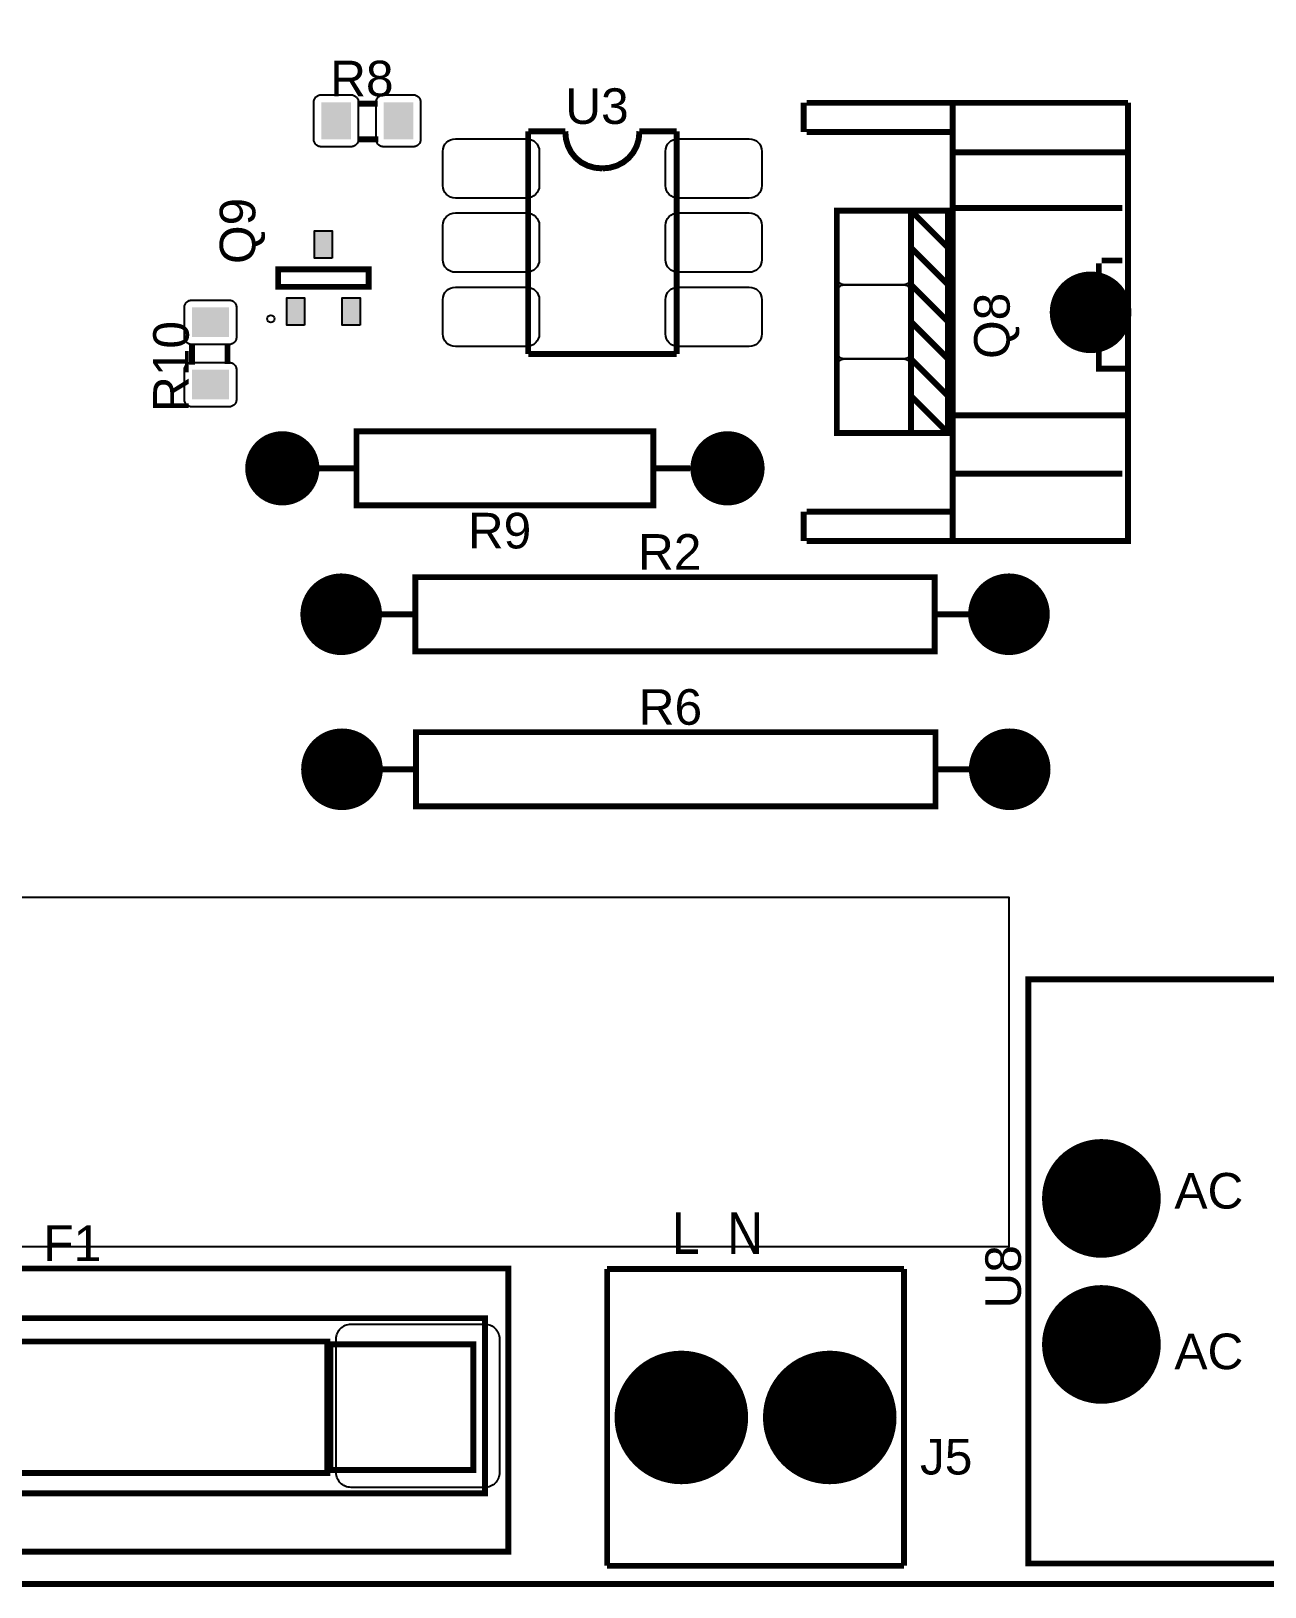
# Model space of a CAD drawing. Header units: inches. Extents: x -4.04 to 4.04, y -1.96 to 1.96.
# Drawn here: x -2.122 to -0.459, y -1.963 to 0.135 of the extents above; entities that cross this region are included whole.
import ezdxf

# ---------------------------------------------------------------- set-up
doc = ezdxf.new("R2010")
doc.units = ezdxf.units.IN
doc.layers.get('0').update_dxf_attribs({"linetype": 'CONTINUOUS'})

# ---------------------------------------------------------------- blocks, each defined once
blk = doc.blocks.new('RPAD')
blk.add_trace([(-0.5, -0.5), (-0.5, 0.5), (0.5, -0.5), (0.5, 0.5)])
blk = doc.blocks.new('EPAD')
at = {"const_width": 0.5}
blk.add_lwpolyline([(-0.25, 0, 1), (0.25, 0, 1)], format="xyb", close=True, dxfattribs=at)

msp = doc.modelspace()

# ---------------------------------------------------------------- linework, layer by layer
for points, const_width in [([(-4.033465, -1.958661), (4.033465, -1.958661), (4.033465, 1.950787), (-4.033465, 1.950787), (-4.033465, -1.958661)], 0.008), ([(-4.033465, -1.958661), (4.033465, -1.958661), (4.033465, 1.950787), (-4.033465, 1.950787), (-4.033465, -1.958661)], 0.008), ([(-4.033465, -1.958661), (4.033465, -1.958661), (4.033465, 1.950787), (-4.033465, 1.950787), (-4.033465, -1.958661)], 0.008), ([(-1.080236, 0.038016), (-1.080236, -0.001354)], 0.008), ([(-1.080236, 0.038016), (-1.080236, -0.001354)], 0.008), ([(-1.080236, 0.038016), (-1.080236, -0.001354)], 0.008), ([(-0.643228, 0.038016), (-1.076299, 0.038016)], 0.008), ([(-0.643228, 0.038016), (-0.643228, -0.552535), (-1.076299, -0.552535)], 0.008), ([(-0.643228, 0.038016), (-1.076299, 0.038016)], 0.008), ([(-0.643228, 0.038016), (-0.643228, -0.552535), (-1.076299, -0.552535)], 0.008), ([(-0.643228, 0.038016), (-1.076299, 0.038016)], 0.008), ([(-0.643228, 0.038016), (-0.643228, -0.552535), (-1.076299, -0.552535)], 0.008), ([(-0.879449, 0.038016), (-0.879449, -0.548598)], 0.008), ([(-0.879449, 0.038016), (-0.879449, -0.548598)], 0.008), ([(-0.879449, 0.038016), (-0.879449, -0.548598)], 0.008), ([(-1.68163, 0.03678), (-1.65463, 0.03678)], 0.008), ([(-1.68163, 0.03678), (-1.65463, 0.03678)], 0.008), ([(-1.68163, 0.03678), (-1.65463, 0.03678)], 0.008), ([(-1.451724, -0.000449), (-1.401724, -0.000449)], 0.008), ([(-1.451724, -0.000449), (-1.451724, -0.300449)], 0.008), ([(-1.451724, -0.000449), (-1.401724, -0.000449)], 0.008), ([(-1.451724, -0.000449), (-1.451724, -0.300449)], 0.008), ([(-1.451724, -0.000449), (-1.401724, -0.000449)], 0.008), ([(-1.451724, -0.000449), (-1.451724, -0.300449)], 0.008), ([(-1.351724, -0.050449), (-1.362199, -0.04949), (-1.371771, -0.046715), (-1.380289, -0.042275), (-1.387599, -0.036324), (-1.39355, -0.029013), (-1.39799, -0.020496), (-1.400765, -0.010924), (-1.401724, -0.000449)], 0.008), ([(-1.351724, -0.050449), (-1.362199, -0.04949), (-1.371771, -0.046715), (-1.380289, -0.042275), (-1.387599, -0.036324), (-1.39355, -0.029013), (-1.39799, -0.020496), (-1.400765, -0.010924), (-1.401724, -0.000449)], 0.008), ([(-1.351724, -0.050449), (-1.362199, -0.04949), (-1.371771, -0.046715), (-1.380289, -0.042275), (-1.387599, -0.036324), (-1.39355, -0.029013), (-1.39799, -0.020496), (-1.400765, -0.010924), (-1.401724, -0.000449)], 0.008), ([(-1.351724, -0.050449), (-1.341537, -0.04949), (-1.332099, -0.046715), (-1.323599, -0.042275), (-1.316224, -0.036324), (-1.310162, -0.029013), (-1.305599, -0.020496), (-1.302724, -0.010924), (-1.301724, -0.000449)], 0.008), ([(-1.351724, -0.050449), (-1.341537, -0.04949), (-1.332099, -0.046715), (-1.323599, -0.042275), (-1.316224, -0.036324), (-1.310162, -0.029013), (-1.305599, -0.020496), (-1.302724, -0.010924), (-1.301724, -0.000449)], 0.008), ([(-1.351724, -0.050449), (-1.341537, -0.04949), (-1.332099, -0.046715), (-1.323599, -0.042275), (-1.316224, -0.036324), (-1.310162, -0.029013), (-1.305599, -0.020496), (-1.302724, -0.010924), (-1.301724, -0.000449)], 0.008), ([(-1.301724, -0.000449), (-1.251724, -0.000449)], 0.008), ([(-1.301724, -0.000449), (-1.251724, -0.000449)], 0.008), ([(-1.301724, -0.000449), (-1.251724, -0.000449)], 0.008), ([(-1.251724, -0.000449), (-1.251724, -0.300449)], 0.008), ([(-1.251724, -0.000449), (-1.251724, -0.300449)], 0.008), ([(-1.251724, -0.000449), (-1.251724, -0.300449)], 0.008), ([(-1.076299, -0.001354), (-0.879449, -0.001354)], 0.008), ([(-1.076299, -0.001354), (-0.879449, -0.001354)], 0.008), ([(-1.076299, -0.001354), (-0.879449, -0.001354)], 0.008), ([(-1.68163, -0.01122), (-1.65363, -0.01122)], 0.008), ([(-1.68163, -0.01122), (-1.65363, -0.01122)], 0.008), ([(-1.68163, -0.01122), (-1.65363, -0.01122)], 0.008), ([(-0.647165, -0.028913), (-0.875512, -0.028913)], 0.008), ([(-0.647165, -0.028913), (-0.875512, -0.028913)], 0.008), ([(-0.647165, -0.028913), (-0.875512, -0.028913)], 0.008), ([(-1.035724, -0.40726), (-0.935724, -0.40726), (-0.935724, -0.10726), (-1.035724, -0.10726), (-1.035724, -0.40726)], 0.008), ([(-1.035724, -0.40726), (-0.935724, -0.40726), (-0.935724, -0.10726), (-1.035724, -0.10726), (-1.035724, -0.40726)], 0.008), ([(-1.035724, -0.40726), (-0.935724, -0.40726), (-0.935724, -0.10726), (-1.035724, -0.10726), (-1.035724, -0.40726)], 0.008), ([(-0.935724, -0.10726), (-0.885724, -0.10726), (-0.885724, -0.40726), (-0.935724, -0.40726)], 0.008), ([(-0.935724, -0.10726), (-0.885724, -0.15726)], 0.008), ([(-0.935724, -0.10726), (-0.885724, -0.10726), (-0.885724, -0.40726), (-0.935724, -0.40726)], 0.008), ([(-0.935724, -0.10726), (-0.885724, -0.15726)], 0.008), ([(-0.935724, -0.10726), (-0.885724, -0.10726), (-0.885724, -0.40726), (-0.935724, -0.40726)], 0.008), ([(-0.935724, -0.10726), (-0.885724, -0.15726)], 0.008), ([(-0.651102, -0.103717), (-0.879449, -0.103717)], 0.008), ([(-0.651102, -0.103717), (-0.879449, -0.103717)], 0.008), ([(-0.651102, -0.103717), (-0.879449, -0.103717)], 0.008), ([(-0.935724, -0.15726), (-0.885724, -0.20726)], 0.008), ([(-0.935724, -0.15726), (-0.885724, -0.20726)], 0.008), ([(-0.935724, -0.15726), (-0.885724, -0.20726)], 0.008), ([(-1.666701, -0.209984), (-1.666701, -0.186362), (-1.788748, -0.186362), (-1.788748, -0.209984), (-1.666701, -0.209984)], 0.007874), ([(-1.666701, -0.209984), (-1.666701, -0.186362), (-1.788748, -0.186362), (-1.788748, -0.209984), (-1.666701, -0.209984)], 0.007874), ([(-1.666701, -0.209984), (-1.666701, -0.186362), (-1.788748, -0.186362), (-1.788748, -0.209984), (-1.666701, -0.209984)], 0.007874), ([(-0.682598, -0.17852), (-0.682598, -0.213953), (-0.725906, -0.213953), (-0.725906, -0.276945), (-0.686535, -0.276945), (-0.682598, -0.276945), (-0.682598, -0.320252)], 0.008), ([(-0.682598, -0.17852), (-0.682598, -0.213953), (-0.725906, -0.213953), (-0.725906, -0.276945), (-0.686535, -0.276945), (-0.682598, -0.276945), (-0.682598, -0.320252)], 0.008), ([(-0.682598, -0.17852), (-0.682598, -0.213953), (-0.725906, -0.213953), (-0.725906, -0.276945), (-0.686535, -0.276945), (-0.682598, -0.276945), (-0.682598, -0.320252)], 0.008), ([(-0.651102, -0.174583), (-0.678661, -0.174583)], 0.008), ([(-0.651102, -0.174583), (-0.678661, -0.174583)], 0.008), ([(-0.651102, -0.174583), (-0.678661, -0.174583)], 0.008), ([(-0.935724, -0.20726), (-0.885724, -0.25726)], 0.008), ([(-0.935724, -0.20726), (-0.885724, -0.25726)], 0.008), ([(-0.935724, -0.20726), (-0.885724, -0.25726)], 0.008), ([(-0.935724, -0.25726), (-0.885724, -0.30726)], 0.008), ([(-0.935724, -0.25726), (-0.885724, -0.30726)], 0.008), ([(-0.935724, -0.25726), (-0.885724, -0.30726)], 0.008), ([(-1.904921, -0.286874), (-1.904921, -0.314874)], 0.008), ([(-1.904921, -0.286874), (-1.904921, -0.314874)], 0.008), ([(-1.904921, -0.286874), (-1.904921, -0.314874)], 0.008), ([(-1.856921, -0.286874), (-1.856921, -0.313874)], 0.008), ([(-1.856921, -0.286874), (-1.856921, -0.313874)], 0.008), ([(-1.856921, -0.286874), (-1.856921, -0.313874)], 0.008), ([(-1.451724, -0.300449), (-1.251724, -0.300449)], 0.008), ([(-1.451724, -0.300449), (-1.251724, -0.300449)], 0.008), ([(-1.451724, -0.300449), (-1.251724, -0.300449)], 0.008), ([(-0.935724, -0.30726), (-0.885724, -0.35726)], 0.008), ([(-0.935724, -0.30726), (-0.885724, -0.35726)], 0.008), ([(-0.935724, -0.30726), (-0.885724, -0.35726)], 0.008), ([(-0.686535, -0.320252), (-0.647165, -0.320252)], 0.008), ([(-0.686535, -0.320252), (-0.647165, -0.320252)], 0.008), ([(-0.686535, -0.320252), (-0.647165, -0.320252)], 0.008), ([(-0.935724, -0.35726), (-0.885724, -0.40726)], 0.008), ([(-0.935724, -0.35726), (-0.885724, -0.40726)], 0.008), ([(-0.935724, -0.35726), (-0.885724, -0.40726)], 0.008), ([(-0.647165, -0.383244), (-0.879449, -0.383244)], 0.008), ([(-0.647165, -0.383244), (-0.879449, -0.383244)], 0.008), ([(-0.647165, -0.383244), (-0.879449, -0.383244)], 0.008), ([(-1.683071, -0.504724), (-1.283071, -0.504724), (-1.283071, -0.404724), (-1.683071, -0.404724), (-1.683071, -0.504724)], 0.008), ([(-1.683071, -0.504724), (-1.283071, -0.504724), (-1.283071, -0.404724), (-1.683071, -0.404724), (-1.683071, -0.504724)], 0.008), ([(-1.683071, -0.504724), (-1.283071, -0.504724), (-1.283071, -0.404724), (-1.683071, -0.404724), (-1.683071, -0.504724)], 0.008), ([(-1.683071, -0.454724), (-1.733071, -0.454724)], 0.008), ([(-1.683071, -0.454724), (-1.733071, -0.454724)], 0.008), ([(-1.683071, -0.454724), (-1.733071, -0.454724)], 0.008), ([(-1.233071, -0.454724), (-1.283071, -0.454724)], 0.008), ([(-1.233071, -0.454724), (-1.283071, -0.454724)], 0.008), ([(-1.233071, -0.454724), (-1.283071, -0.454724)], 0.008), ([(-0.651102, -0.461984), (-0.879449, -0.461984)], 0.008), ([(-0.651102, -0.461984), (-0.879449, -0.461984)], 0.008), ([(-0.651102, -0.461984), (-0.879449, -0.461984)], 0.008), ([(-1.080236, -0.513165), (-1.080236, -0.552535)], 0.008), ([(-1.080236, -0.513165), (-1.080236, -0.552535)], 0.008), ([(-1.080236, -0.513165), (-1.080236, -0.552535)], 0.008), ([(-1.076299, -0.513165), (-0.879449, -0.513165)], 0.008), ([(-1.076299, -0.513165), (-0.879449, -0.513165)], 0.008), ([(-1.076299, -0.513165), (-0.879449, -0.513165)], 0.008), ([(-1.603724, -0.701449), (-0.903724, -0.701449), (-0.903724, -0.601449), (-1.603724, -0.601449), (-1.603724, -0.701449)], 0.008), ([(-1.603724, -0.701449), (-0.903724, -0.701449), (-0.903724, -0.601449), (-1.603724, -0.601449), (-1.603724, -0.701449)], 0.008), ([(-1.603724, -0.701449), (-0.903724, -0.701449), (-0.903724, -0.601449), (-1.603724, -0.601449), (-1.603724, -0.701449)], 0.008), ([(-1.653724, -0.651449), (-1.603724, -0.651449)], 0.008), ([(-1.653724, -0.651449), (-1.603724, -0.651449)], 0.008), ([(-1.653724, -0.651449), (-1.603724, -0.651449)], 0.008), ([(-0.853724, -0.651449), (-0.903724, -0.651449)], 0.008), ([(-0.853724, -0.651449), (-0.903724, -0.651449)], 0.008), ([(-0.853724, -0.651449), (-0.903724, -0.651449)], 0.008), ([(-1.602724, -0.910449), (-0.902724, -0.910449), (-0.902724, -0.810449), (-1.602724, -0.810449), (-1.602724, -0.910449)], 0.008), ([(-1.602724, -0.910449), (-0.902724, -0.910449), (-0.902724, -0.810449), (-1.602724, -0.810449), (-1.602724, -0.910449)], 0.008), ([(-1.602724, -0.910449), (-0.902724, -0.910449), (-0.902724, -0.810449), (-1.602724, -0.810449), (-1.602724, -0.910449)], 0.008), ([(-1.652724, -0.860449), (-1.602724, -0.860449)], 0.008), ([(-1.652724, -0.860449), (-1.602724, -0.860449)], 0.008), ([(-1.652724, -0.860449), (-1.602724, -0.860449)], 0.008), ([(-0.852724, -0.860449), (-0.902724, -0.860449)], 0.008), ([(-0.852724, -0.860449), (-0.902724, -0.860449)], 0.008), ([(-0.852724, -0.860449), (-0.902724, -0.860449)], 0.008), ([(-0.777559, -1.931102), (0.561024, -1.931102), (0.561024, -1.143701), (-0.777559, -1.143701), (-0.777559, -1.931102)], 0.008), ([(-0.777559, -1.931102), (0.561024, -1.931102), (0.561024, -1.143701), (-0.777559, -1.143701), (-0.777559, -1.931102)], 0.008), ([(-0.777559, -1.931102), (0.561024, -1.931102), (0.561024, -1.143701), (-0.777559, -1.143701), (-0.777559, -1.931102)], 0.008), ([(-2.63189, -1.915354), (-1.478346, -1.915354), (-1.478346, -1.533465), (-2.63189, -1.533465), (-2.63189, -1.915354)], 0.008), ([(-2.63189, -1.915354), (-1.478346, -1.915354), (-1.478346, -1.533465), (-2.63189, -1.533465), (-2.63189, -1.915354)], 0.008), ([(-2.63189, -1.915354), (-1.478346, -1.915354), (-1.478346, -1.533465), (-2.63189, -1.533465), (-2.63189, -1.915354)], 0.008), ([(-1.345276, -1.934252), (-1.345276, -1.534252)], 0.008), ([(-0.945276, -1.534252), (-1.345276, -1.534252)], 0.008), ([(-1.345276, -1.934252), (-1.345276, -1.534252)], 0.008), ([(-0.945276, -1.534252), (-1.345276, -1.534252)], 0.008), ([(-1.345276, -1.934252), (-1.345276, -1.534252)], 0.008), ([(-0.945276, -1.534252), (-1.345276, -1.534252)], 0.008), ([(-0.945276, -1.934252), (-0.945276, -1.534252)], 0.008), ([(-0.945276, -1.934252), (-0.945276, -1.534252)], 0.008), ([(-0.945276, -1.934252), (-0.945276, -1.534252)], 0.008), ([(-2.596457, -1.836614), (-1.509843, -1.836614), (-1.509843, -1.600394), (-2.596457, -1.600394), (-2.596457, -1.836614)], 0.008), ([(-2.596457, -1.836614), (-1.509843, -1.836614), (-1.509843, -1.600394), (-2.596457, -1.600394), (-2.596457, -1.836614)], 0.008), ([(-2.596457, -1.836614), (-1.509843, -1.836614), (-1.509843, -1.600394), (-2.596457, -1.600394), (-2.596457, -1.836614)], 0.008), ([(-2.348425, -1.809055), (-1.722441, -1.809055), (-1.722441, -1.63189), (-2.348425, -1.63189), (-2.348425, -1.809055)], 0.008), ([(-2.348425, -1.809055), (-1.722441, -1.809055), (-1.722441, -1.63189), (-2.348425, -1.63189), (-2.348425, -1.809055)], 0.008), ([(-2.348425, -1.809055), (-1.722441, -1.809055), (-1.722441, -1.63189), (-2.348425, -1.63189), (-2.348425, -1.809055)], 0.008), ([(-1.718504, -1.805118), (-1.525591, -1.805118), (-1.525591, -1.635827), (-1.718504, -1.635827), (-1.718504, -1.805118)], 0.008), ([(-1.718504, -1.805118), (-1.525591, -1.805118), (-1.525591, -1.635827), (-1.718504, -1.635827), (-1.718504, -1.805118)], 0.008), ([(-1.718504, -1.805118), (-1.525591, -1.805118), (-1.525591, -1.635827), (-1.718504, -1.635827), (-1.718504, -1.805118)], 0.008), ([(-0.945276, -1.934252), (-1.345276, -1.934252)], 0.008), ([(-0.945276, -1.934252), (-1.345276, -1.934252)], 0.008), ([(-0.945276, -1.934252), (-1.345276, -1.934252)], 0.008)]:
    msp.add_lwpolyline(points, dxfattribs=dict(const_width=const_width))
for points in [[(-1.73063, 0.04878), (-1.69063, 0.04878), (-1.689591, 0.048729), (-1.688585, 0.048581), (-1.687619, 0.048339), (-1.686694, 0.048008), (-1.685818, 0.047593), (-1.684994, 0.047098), (-1.684226, 0.046529), (-1.68352, 0.045889), (-1.68288, 0.045183), (-1.682311, 0.044415), (-1.681817, 0.043591), (-1.681402, 0.042715), (-1.681071, 0.041791), (-1.680829, 0.040824), (-1.68068, 0.039819), (-1.68063, 0.03878), (-1.68063, -0.01122), (-1.68068, -0.01226), (-1.680829, -0.013265), (-1.681071, -0.014232), (-1.681402, -0.015156), (-1.681817, -0.016032), (-1.682311, -0.016856), (-1.68288, -0.017624), (-1.68352, -0.01833), (-1.684226, -0.01897), (-1.684994, -0.019539), (-1.685818, -0.020034), (-1.686694, -0.020449), (-1.687619, -0.02078), (-1.688585, -0.021022), (-1.689591, -0.02117), (-1.69063, -0.02122), (-1.73063, -0.02122), (-1.731669, -0.02117), (-1.732674, -0.021022), (-1.733641, -0.02078), (-1.734565, -0.020449), (-1.735442, -0.020034), (-1.736266, -0.019539), (-1.737033, -0.01897), (-1.737739, -0.01833), (-1.73838, -0.017624), (-1.738949, -0.016856), (-1.739443, -0.016032), (-1.739858, -0.015156), (-1.740189, -0.014232), (-1.740431, -0.013265), (-1.74058, -0.01226), (-1.74063, -0.01122), (-1.74063, 0.03878), (-1.74058, 0.039819), (-1.740431, 0.040824), (-1.740189, 0.041791), (-1.739858, 0.042715), (-1.739443, 0.043591), (-1.738949, 0.044415), (-1.73838, 0.045183), (-1.737739, 0.045889), (-1.737033, 0.046529), (-1.736266, 0.047098), (-1.735442, 0.047593), (-1.734565, 0.048008), (-1.733641, 0.048339), (-1.732674, 0.048581), (-1.731669, 0.048729), (-1.73063, 0.04878)], [(-1.64663, 0.04878), (-1.60663, 0.04878), (-1.605591, 0.048729), (-1.604585, 0.048581), (-1.603619, 0.048339), (-1.602694, 0.048008), (-1.601818, 0.047593), (-1.600994, 0.047098), (-1.600226, 0.046529), (-1.59952, 0.045889), (-1.59888, 0.045183), (-1.598311, 0.044415), (-1.597817, 0.043591), (-1.597402, 0.042715), (-1.597071, 0.041791), (-1.596829, 0.040824), (-1.59668, 0.039819), (-1.59663, 0.03878), (-1.59663, -0.01122), (-1.59668, -0.01226), (-1.596829, -0.013265), (-1.597071, -0.014232), (-1.597402, -0.015156), (-1.597817, -0.016032), (-1.598311, -0.016856), (-1.59888, -0.017624), (-1.59952, -0.01833), (-1.600226, -0.01897), (-1.600994, -0.019539), (-1.601818, -0.020034), (-1.602694, -0.020449), (-1.603619, -0.02078), (-1.604585, -0.021022), (-1.605591, -0.02117), (-1.60663, -0.02122), (-1.64663, -0.02122), (-1.647669, -0.02117), (-1.648674, -0.021022), (-1.649641, -0.02078), (-1.650565, -0.020449), (-1.651442, -0.020034), (-1.652266, -0.019539), (-1.653033, -0.01897), (-1.653739, -0.01833), (-1.65438, -0.017624), (-1.654949, -0.016856), (-1.655443, -0.016032), (-1.655858, -0.015156), (-1.656189, -0.014232), (-1.656431, -0.013265), (-1.65658, -0.01226), (-1.65663, -0.01122), (-1.65663, 0.03878), (-1.65658, 0.039819), (-1.656431, 0.040824), (-1.656189, 0.041791), (-1.655858, 0.042715), (-1.655443, 0.043591), (-1.654949, 0.044415), (-1.65438, 0.045183), (-1.653739, 0.045889), (-1.653033, 0.046529), (-1.652266, 0.047098), (-1.651442, 0.047593), (-1.650565, 0.048008), (-1.649641, 0.048339), (-1.648674, 0.048581), (-1.647669, 0.048729), (-1.64663, 0.04878)], [(-1.436724, -0.027449), (-1.436724, -0.073449), (-1.437063, -0.076925), (-1.438036, -0.080139), (-1.439582, -0.08303), (-1.441639, -0.085535), (-1.444143, -0.087591), (-1.447034, -0.089137), (-1.450248, -0.090111), (-1.453724, -0.090449), (-1.549724, -0.090449), (-1.5532, -0.090111), (-1.556415, -0.089137), (-1.559306, -0.087591), (-1.56181, -0.085535), (-1.563867, -0.08303), (-1.565413, -0.080139), (-1.566386, -0.076925), (-1.566724, -0.073449), (-1.566724, -0.027449), (-1.566386, -0.023973), (-1.565413, -0.020759), (-1.563867, -0.017868), (-1.56181, -0.015363), (-1.559306, -0.013306), (-1.556415, -0.01176), (-1.5532, -0.010787), (-1.549724, -0.010449), (-1.453724, -0.010449), (-1.450248, -0.010787), (-1.447034, -0.01176), (-1.444143, -0.013306), (-1.441639, -0.015363), (-1.439582, -0.017868), (-1.438036, -0.020759), (-1.437063, -0.023973), (-1.436724, -0.027449)], [(-1.136724, -0.027449), (-1.136724, -0.073449), (-1.137063, -0.076925), (-1.138036, -0.080139), (-1.139582, -0.08303), (-1.141639, -0.085535), (-1.144143, -0.087591), (-1.147034, -0.089137), (-1.150248, -0.090111), (-1.153724, -0.090449), (-1.249724, -0.090449), (-1.2532, -0.090111), (-1.256415, -0.089137), (-1.259306, -0.087591), (-1.26181, -0.085535), (-1.263867, -0.08303), (-1.265413, -0.080139), (-1.266386, -0.076925), (-1.266724, -0.073449), (-1.266724, -0.027449), (-1.266386, -0.023973), (-1.265413, -0.020759), (-1.263867, -0.017868), (-1.26181, -0.015363), (-1.259306, -0.013306), (-1.256415, -0.01176), (-1.2532, -0.010787), (-1.249724, -0.010449), (-1.153724, -0.010449), (-1.150248, -0.010787), (-1.147034, -0.01176), (-1.144143, -0.013306), (-1.141639, -0.015363), (-1.139582, -0.017868), (-1.138036, -0.020759), (-1.137063, -0.023973), (-1.136724, -0.027449)], [(-1.436724, -0.127449), (-1.436724, -0.173449), (-1.437063, -0.176925), (-1.438036, -0.180139), (-1.439582, -0.18303), (-1.441639, -0.185535), (-1.444143, -0.187591), (-1.447034, -0.189137), (-1.450248, -0.190111), (-1.453724, -0.190449), (-1.549724, -0.190449), (-1.5532, -0.190111), (-1.556415, -0.189137), (-1.559306, -0.187591), (-1.56181, -0.185535), (-1.563867, -0.18303), (-1.565413, -0.180139), (-1.566386, -0.176925), (-1.566724, -0.173449), (-1.566724, -0.127449), (-1.566386, -0.123973), (-1.565413, -0.120759), (-1.563867, -0.117868), (-1.56181, -0.115363), (-1.559306, -0.113306), (-1.556415, -0.11176), (-1.5532, -0.110787), (-1.549724, -0.110449), (-1.453724, -0.110449), (-1.450248, -0.110787), (-1.447034, -0.11176), (-1.444143, -0.113306), (-1.441639, -0.115363), (-1.439582, -0.117868), (-1.438036, -0.120759), (-1.437063, -0.123973), (-1.436724, -0.127449)], [(-1.136724, -0.127449), (-1.136724, -0.173449), (-1.137063, -0.176925), (-1.138036, -0.180139), (-1.139582, -0.18303), (-1.141639, -0.185535), (-1.144143, -0.187591), (-1.147034, -0.189137), (-1.150248, -0.190111), (-1.153724, -0.190449), (-1.249724, -0.190449), (-1.2532, -0.190111), (-1.256415, -0.189137), (-1.259306, -0.187591), (-1.26181, -0.185535), (-1.263867, -0.18303), (-1.265413, -0.180139), (-1.266386, -0.176925), (-1.266724, -0.173449), (-1.266724, -0.127449), (-1.266386, -0.123973), (-1.265413, -0.120759), (-1.263867, -0.117868), (-1.26181, -0.115363), (-1.259306, -0.113306), (-1.256415, -0.11176), (-1.2532, -0.110787), (-1.249724, -0.110449), (-1.153724, -0.110449), (-1.150248, -0.110787), (-1.147034, -0.11176), (-1.144143, -0.113306), (-1.141639, -0.115363), (-1.139582, -0.117868), (-1.138036, -0.120759), (-1.137063, -0.123973), (-1.136724, -0.127449)], [(-0.935724, -0.11726), (-0.935724, -0.19726), (-0.935775, -0.198299), (-0.935923, -0.199304), (-0.936165, -0.200271), (-0.936496, -0.201195), (-0.936911, -0.202072), (-0.937406, -0.202896), (-0.937975, -0.203663), (-0.938615, -0.204369), (-0.939321, -0.205009), (-0.940089, -0.205579), (-0.940913, -0.206073), (-0.941789, -0.206488), (-0.942713, -0.206819), (-0.94368, -0.207061), (-0.944685, -0.207209), (-0.945724, -0.20726), (-1.025724, -0.20726), (-1.026764, -0.207209), (-1.027769, -0.207061), (-1.028736, -0.206819), (-1.02966, -0.206488), (-1.030536, -0.206073), (-1.03136, -0.205579), (-1.032128, -0.205009), (-1.032834, -0.204369), (-1.033474, -0.203663), (-1.034043, -0.202896), (-1.034538, -0.202072), (-1.034953, -0.201195), (-1.035283, -0.200271), (-1.035526, -0.199304), (-1.035674, -0.198299), (-1.035724, -0.19726), (-1.035724, -0.11726), (-1.035674, -0.11622), (-1.035526, -0.115215), (-1.035283, -0.114248), (-1.034953, -0.113324), (-1.034538, -0.112448), (-1.034043, -0.111624), (-1.033474, -0.110856), (-1.032834, -0.11015), (-1.032128, -0.10951), (-1.03136, -0.108941), (-1.030536, -0.108446), (-1.02966, -0.108031), (-1.028736, -0.107701), (-1.027769, -0.107459), (-1.026764, -0.10731), (-1.025724, -0.10726), (-0.945724, -0.10726), (-0.944685, -0.10731), (-0.94368, -0.107459), (-0.942713, -0.107701), (-0.941789, -0.108031), (-0.940913, -0.108446), (-0.940089, -0.108941), (-0.939321, -0.10951), (-0.938615, -0.11015), (-0.937975, -0.110856), (-0.937406, -0.111624), (-0.936911, -0.112448), (-0.936496, -0.113324), (-0.936165, -0.114248), (-0.935923, -0.115215), (-0.935775, -0.11622), (-0.935724, -0.11726)], [(-1.715724, -0.171398), (-1.739724, -0.171398), (-1.739724, -0.134398), (-1.715724, -0.134398), (-1.715724, -0.171398)], [(-0.935724, -0.21726), (-0.935724, -0.29726), (-0.935775, -0.298299), (-0.935923, -0.299304), (-0.936165, -0.300271), (-0.936496, -0.301195), (-0.936911, -0.302072), (-0.937406, -0.302896), (-0.937975, -0.303663), (-0.938615, -0.304369), (-0.939321, -0.305009), (-0.940089, -0.305579), (-0.940913, -0.306073), (-0.941789, -0.306488), (-0.942713, -0.306819), (-0.94368, -0.307061), (-0.944685, -0.307209), (-0.945724, -0.30726), (-1.025724, -0.30726), (-1.026764, -0.307209), (-1.027769, -0.307061), (-1.028736, -0.306819), (-1.02966, -0.306488), (-1.030536, -0.306073), (-1.03136, -0.305579), (-1.032128, -0.305009), (-1.032834, -0.304369), (-1.033474, -0.303663), (-1.034043, -0.302896), (-1.034538, -0.302072), (-1.034953, -0.301195), (-1.035283, -0.300271), (-1.035526, -0.299304), (-1.035674, -0.298299), (-1.035724, -0.29726), (-1.035724, -0.21726), (-1.035674, -0.21622), (-1.035526, -0.215215), (-1.035283, -0.214248), (-1.034953, -0.213324), (-1.034538, -0.212448), (-1.034043, -0.211624), (-1.033474, -0.210856), (-1.032834, -0.21015), (-1.032128, -0.20951), (-1.03136, -0.208941), (-1.030536, -0.208446), (-1.02966, -0.208031), (-1.028736, -0.207701), (-1.027769, -0.207459), (-1.026764, -0.20731), (-1.025724, -0.20726), (-0.945724, -0.20726), (-0.944685, -0.20731), (-0.94368, -0.207459), (-0.942713, -0.207701), (-0.941789, -0.208031), (-0.940913, -0.208446), (-0.940089, -0.208941), (-0.939321, -0.20951), (-0.938615, -0.21015), (-0.937975, -0.210856), (-0.937406, -0.211624), (-0.936911, -0.212448), (-0.936496, -0.213324), (-0.936165, -0.214248), (-0.935923, -0.215215), (-0.935775, -0.21622), (-0.935724, -0.21726)], [(-1.844921, -0.237874), (-1.844921, -0.277874), (-1.844972, -0.278913), (-1.84512, -0.279919), (-1.845362, -0.280885), (-1.845693, -0.281809), (-1.846107, -0.282686), (-1.846602, -0.28351), (-1.847172, -0.284278), (-1.847812, -0.284983), (-1.848518, -0.285624), (-1.849285, -0.286193), (-1.850109, -0.286687), (-1.850986, -0.287102), (-1.85191, -0.287433), (-1.852877, -0.287675), (-1.853882, -0.287824), (-1.854921, -0.287874), (-1.904921, -0.287874), (-1.905961, -0.287824), (-1.906966, -0.287675), (-1.907933, -0.287433), (-1.908857, -0.287102), (-1.909733, -0.286687), (-1.910557, -0.286193), (-1.911324, -0.285624), (-1.912031, -0.284983), (-1.912671, -0.284278), (-1.91324, -0.28351), (-1.913735, -0.282686), (-1.91415, -0.281809), (-1.91448, -0.280885), (-1.914722, -0.279919), (-1.914871, -0.278913), (-1.914921, -0.277874), (-1.914921, -0.237874), (-1.914871, -0.236835), (-1.914722, -0.23583), (-1.91448, -0.234863), (-1.91415, -0.233939), (-1.913735, -0.233062), (-1.91324, -0.232238), (-1.912671, -0.23147), (-1.912031, -0.230765), (-1.911324, -0.230124), (-1.910557, -0.229555), (-1.909733, -0.229061), (-1.908857, -0.228646), (-1.907933, -0.228315), (-1.906966, -0.228073), (-1.905961, -0.227924), (-1.904921, -0.227874), (-1.854921, -0.227874), (-1.853882, -0.227924), (-1.852877, -0.228073), (-1.85191, -0.228315), (-1.850986, -0.228646), (-1.850109, -0.229061), (-1.849285, -0.229555), (-1.848518, -0.230124), (-1.847812, -0.230765), (-1.847172, -0.23147), (-1.846602, -0.232238), (-1.846107, -0.233062), (-1.845693, -0.233939), (-1.845362, -0.234863), (-1.84512, -0.23583), (-1.844972, -0.236835), (-1.844921, -0.237874)], [(-1.753126, -0.261949), (-1.777126, -0.261949), (-1.777126, -0.224949), (-1.753126, -0.224949), (-1.753126, -0.261949)], [(-1.678323, -0.261949), (-1.702323, -0.261949), (-1.702323, -0.224949), (-1.678323, -0.224949), (-1.678323, -0.261949)], [(-1.436724, -0.227449), (-1.436724, -0.273449), (-1.437063, -0.276925), (-1.438036, -0.280139), (-1.439582, -0.28303), (-1.441639, -0.285535), (-1.444143, -0.287591), (-1.447034, -0.289137), (-1.450248, -0.290111), (-1.453724, -0.290449), (-1.549724, -0.290449), (-1.5532, -0.290111), (-1.556415, -0.289137), (-1.559306, -0.287591), (-1.56181, -0.285535), (-1.563867, -0.28303), (-1.565413, -0.280139), (-1.566386, -0.276925), (-1.566724, -0.273449), (-1.566724, -0.227449), (-1.566386, -0.223973), (-1.565413, -0.220759), (-1.563867, -0.217868), (-1.56181, -0.215363), (-1.559306, -0.213306), (-1.556415, -0.21176), (-1.5532, -0.210787), (-1.549724, -0.210449), (-1.453724, -0.210449), (-1.450248, -0.210787), (-1.447034, -0.21176), (-1.444143, -0.213306), (-1.441639, -0.215363), (-1.439582, -0.217868), (-1.438036, -0.220759), (-1.437063, -0.223973), (-1.436724, -0.227449)], [(-1.136724, -0.227449), (-1.136724, -0.273449), (-1.137063, -0.276925), (-1.138036, -0.280139), (-1.139582, -0.28303), (-1.141639, -0.285535), (-1.144143, -0.287591), (-1.147034, -0.289137), (-1.150248, -0.290111), (-1.153724, -0.290449), (-1.249724, -0.290449), (-1.2532, -0.290111), (-1.256415, -0.289137), (-1.259306, -0.287591), (-1.26181, -0.285535), (-1.263867, -0.28303), (-1.265413, -0.280139), (-1.266386, -0.276925), (-1.266724, -0.273449), (-1.266724, -0.227449), (-1.266386, -0.223973), (-1.265413, -0.220759), (-1.263867, -0.217868), (-1.26181, -0.215363), (-1.259306, -0.213306), (-1.256415, -0.21176), (-1.2532, -0.210787), (-1.249724, -0.210449), (-1.153724, -0.210449), (-1.150248, -0.210787), (-1.147034, -0.21176), (-1.144143, -0.213306), (-1.141639, -0.215363), (-1.139582, -0.217868), (-1.138036, -0.220759), (-1.137063, -0.223973), (-1.136724, -0.227449)], [(-1.844921, -0.321874), (-1.844921, -0.361874), (-1.844972, -0.362913), (-1.84512, -0.363919), (-1.845362, -0.364885), (-1.845693, -0.365809), (-1.846107, -0.366686), (-1.846602, -0.36751), (-1.847172, -0.368278), (-1.847812, -0.368983), (-1.848518, -0.369624), (-1.849285, -0.370193), (-1.850109, -0.370687), (-1.850986, -0.371102), (-1.85191, -0.371433), (-1.852877, -0.371675), (-1.853882, -0.371824), (-1.854921, -0.371874), (-1.904921, -0.371874), (-1.905961, -0.371824), (-1.906966, -0.371675), (-1.907933, -0.371433), (-1.908857, -0.371102), (-1.909733, -0.370687), (-1.910557, -0.370193), (-1.911324, -0.369624), (-1.912031, -0.368983), (-1.912671, -0.368278), (-1.91324, -0.36751), (-1.913735, -0.366686), (-1.91415, -0.365809), (-1.91448, -0.364885), (-1.914722, -0.363919), (-1.914871, -0.362913), (-1.914921, -0.361874), (-1.914921, -0.321874), (-1.914871, -0.320835), (-1.914722, -0.31983), (-1.91448, -0.318863), (-1.91415, -0.317939), (-1.913735, -0.317062), (-1.91324, -0.316238), (-1.912671, -0.31547), (-1.912031, -0.314765), (-1.911324, -0.314124), (-1.910557, -0.313555), (-1.909733, -0.313061), (-1.908857, -0.312646), (-1.907933, -0.312315), (-1.906966, -0.312073), (-1.905961, -0.311924), (-1.904921, -0.311874), (-1.854921, -0.311874), (-1.853882, -0.311924), (-1.852877, -0.312073), (-1.85191, -0.312315), (-1.850986, -0.312646), (-1.850109, -0.313061), (-1.849285, -0.313555), (-1.848518, -0.314124), (-1.847812, -0.314765), (-1.847172, -0.31547), (-1.846602, -0.316238), (-1.846107, -0.317062), (-1.845693, -0.317939), (-1.845362, -0.318863), (-1.84512, -0.31983), (-1.844972, -0.320835), (-1.844921, -0.321874)], [(-0.935724, -0.31726), (-0.935724, -0.39726), (-0.935775, -0.398299), (-0.935923, -0.399304), (-0.936165, -0.400271), (-0.936496, -0.401195), (-0.936911, -0.402072), (-0.937406, -0.402896), (-0.937975, -0.403663), (-0.938615, -0.404369), (-0.939321, -0.405009), (-0.940089, -0.405579), (-0.940913, -0.406073), (-0.941789, -0.406488), (-0.942713, -0.406819), (-0.94368, -0.407061), (-0.944685, -0.407209), (-0.945724, -0.40726), (-1.025724, -0.40726), (-1.026764, -0.407209), (-1.027769, -0.407061), (-1.028736, -0.406819), (-1.02966, -0.406488), (-1.030536, -0.406073), (-1.03136, -0.405579), (-1.032128, -0.405009), (-1.032834, -0.404369), (-1.033474, -0.403663), (-1.034043, -0.402896), (-1.034538, -0.402072), (-1.034953, -0.401195), (-1.035283, -0.400271), (-1.035526, -0.399304), (-1.035674, -0.398299), (-1.035724, -0.39726), (-1.035724, -0.31726), (-1.035674, -0.31622), (-1.035526, -0.315215), (-1.035283, -0.314248), (-1.034953, -0.313324), (-1.034538, -0.312448), (-1.034043, -0.311624), (-1.033474, -0.310856), (-1.032834, -0.31015), (-1.032128, -0.30951), (-1.03136, -0.308941), (-1.030536, -0.308446), (-1.02966, -0.308031), (-1.028736, -0.307701), (-1.027769, -0.307459), (-1.026764, -0.30731), (-1.025724, -0.30726), (-0.945724, -0.30726), (-0.944685, -0.30731), (-0.94368, -0.307459), (-0.942713, -0.307701), (-0.941789, -0.308031), (-0.940913, -0.308446), (-0.940089, -0.308941), (-0.939321, -0.30951), (-0.938615, -0.31015), (-0.937975, -0.310856), (-0.937406, -0.311624), (-0.936911, -0.312448), (-0.936496, -0.313324), (-0.936165, -0.314248), (-0.935923, -0.315215), (-0.935775, -0.31622), (-0.935724, -0.31726)], [(-1.690394, -1.608504), (-1.510394, -1.608504), (-1.508315, -1.608605), (-1.506304, -1.608902), (-1.50437, -1.609385), (-1.502522, -1.610047), (-1.50077, -1.610877), (-1.499122, -1.611866), (-1.497587, -1.613005), (-1.496175, -1.614285), (-1.494894, -1.615697), (-1.493756, -1.617232), (-1.492767, -1.61888), (-1.491937, -1.620633), (-1.491275, -1.622481), (-1.490792, -1.624415), (-1.490495, -1.626425), (-1.490394, -1.628504), (-1.490394, -1.808504), (-1.490495, -1.810583), (-1.490792, -1.812593), (-1.491275, -1.814527), (-1.491937, -1.816375), (-1.492767, -1.818128), (-1.493756, -1.819776), (-1.494894, -1.821311), (-1.496175, -1.822723), (-1.497587, -1.824003), (-1.499122, -1.825142), (-1.50077, -1.826131), (-1.502522, -1.826961), (-1.50437, -1.827622), (-1.506304, -1.828106), (-1.508315, -1.828403), (-1.510394, -1.828504), (-1.690394, -1.828504), (-1.692472, -1.828403), (-1.694483, -1.828106), (-1.696417, -1.827622), (-1.698265, -1.826961), (-1.700017, -1.826131), (-1.701666, -1.825142), (-1.7032, -1.824003), (-1.704613, -1.822723), (-1.705893, -1.821311), (-1.707032, -1.819776), (-1.708021, -1.818128), (-1.708851, -1.816375), (-1.709512, -1.814527), (-1.709996, -1.812593), (-1.710293, -1.810583), (-1.710394, -1.808504), (-1.710394, -1.628504), (-1.710293, -1.626425), (-1.709996, -1.624415), (-1.709512, -1.622481), (-1.708851, -1.620633), (-1.708021, -1.61888), (-1.707032, -1.617232), (-1.705893, -1.615697), (-1.704613, -1.614285), (-1.7032, -1.613005), (-1.701666, -1.611866), (-1.700017, -1.610877), (-1.698265, -1.610047), (-1.696417, -1.609385), (-1.694483, -1.608902), (-1.692472, -1.608605), (-1.690394, -1.608504)]]:
    msp.add_lwpolyline(points, close=True)
msp.add_lwpolyline([(-2.734252, -1.504013), (-0.803225, -1.504013), (-0.803225, -1.033465), (-2.734252, -1.033465), (-2.734252, -1.504013)])
msp.add_circle((-1.798591, -0.253291), 0.004921)
msp.add_circle((-1.798591, -0.253291), 0.004921)
msp.add_circle((-1.798591, -0.253291), 0.004921)

# ---------------------------------------------------------------- block references
for name, p, xscale, yscale in [('RPAD', (-1.71063, 0.01378), 0.04, 0.05), ('RPAD', (-1.62663, 0.01378), 0.04, 0.05), ('EPAD', (-0.693724, -0.244449), 0.11, 0.11), ('EPAD', (-1.783071, -0.454724), 0.1, 0.1), ('EPAD', (-1.183071, -0.454724), 0.1, 0.1), ('EPAD', (-1.703724, -0.651449), 0.11, 0.11), ('EPAD', (-0.803724, -0.651449), 0.11, 0.11), ('EPAD', (-1.702724, -0.860449), 0.11, 0.11), ('EPAD', (-0.802724, -0.860449), 0.11, 0.11), ('EPAD', (-0.679134, -1.438976), 0.16, 0.16), ('EPAD', (-0.679134, -1.635827), 0.16, 0.16), ('EPAD', (-1.245276, -1.734252), 0.18, 0.18), ('EPAD', (-1.045276, -1.734252), 0.18, 0.18)]:
    msp.add_blockref(name, p, dxfattribs=dict(xscale=xscale, yscale=yscale))
for p, xscale, yscale, rotation in [((-1.727724, -0.152898), 0.024, 0.037, 180), ((-1.765126, -0.243449), 0.024, 0.037, 180), ((-1.690323, -0.243449), 0.024, 0.037, 180), ((-1.879921, -0.257874), 0.04, 0.05, -90), ((-1.879921, -0.341874), 0.04, 0.05, -90)]:
    msp.add_blockref('RPAD', p, dxfattribs=dict(xscale=xscale, yscale=yscale, rotation=rotation))

# ---------------------------------------------------------------- texts
for s, height, width, p in [('R8', 0.048, 1.041667, (-1.71863, 0.04678)), ('R8', 0.048, 1.041667, (-1.71863, 0.04678)), ('R8', 0.048, 1.041667, (-1.71863, 0.04678)), ('U3', 0.048, 1.041667, (-1.401724, 0.009551)), ('U3', 0.048, 1.041667, (-1.401724, 0.009551)), ('U3', 0.048, 1.041667, (-1.401724, 0.009551)), ('R9', 0.048, 1.041667, (-1.533071, -0.562724)), ('R9', 0.048, 1.041667, (-1.533071, -0.562724)), ('R9', 0.048, 1.041667, (-1.533071, -0.562724)), ('R2', 0.048, 1.041667, (-1.303724, -0.591449)), ('R2', 0.048, 1.041667, (-1.303724, -0.591449)), ('R2', 0.048, 1.041667, (-1.303724, -0.591449)), ('R6', 0.048, 1.041667, (-1.302724, -0.800449)), ('R6', 0.048, 1.041667, (-1.302724, -0.800449)), ('R6', 0.048, 1.041667, (-1.302724, -0.800449)), ('AC', 0.048, 1.041667, (-0.580709, -1.452661)), ('AC', 0.048, 1.041667, (-0.580709, -1.452661)), ('AC', 0.048, 1.041667, (-0.580709, -1.452661)), ('L  N', 0.056, 0.892857, (-1.257874, -1.513787)), ('L  N', 0.056, 0.892857, (-1.257874, -1.513787)), ('L  N', 0.056, 0.892857, (-1.257874, -1.513787)), ('F1', 0.048, 1.041667, (-2.105118, -1.523465)), ('F1', 0.048, 1.041667, (-2.105118, -1.523465)), ('F1', 0.048, 1.041667, (-2.105118, -1.523465)), ('AC', 0.048, 1.041667, (-0.580709, -1.669197)), ('AC', 0.048, 1.041667, (-0.580709, -1.669197)), ('AC', 0.048, 1.041667, (-0.580709, -1.669197)), ('J5', 0.048, 1.041667, (-0.923622, -1.81115)), ('J5', 0.048, 1.041667, (-0.923622, -1.81115)), ('J5', 0.048, 1.041667, (-0.923622, -1.81115))]:
    msp.add_text(s, height=height, dxfattribs=dict(width=width)).set_placement(p)
at = {"width": 1.041667}
for s, p in [('Q9', (-1.819417, -0.179276)), ('Q9', (-1.819417, -0.179276)), ('Q9', (-1.819417, -0.179276)), ('Q8', (-0.802724, -0.30726)), ('Q8', (-0.802724, -0.30726)), ('Q8', (-0.802724, -0.30726)), ('R10', (-1.909157, -0.378811)), ('R10', (-1.909157, -0.378811)), ('R10', (-1.909157, -0.378811)), ('U8', (-0.787559, -1.587402)), ('U8', (-0.787559, -1.587402)), ('U8', (-0.787559, -1.587402))]:
    msp.add_text(s, height=0.048, rotation=90, dxfattribs=at).set_placement(p)

doc.saveas('drawing.dxf')
